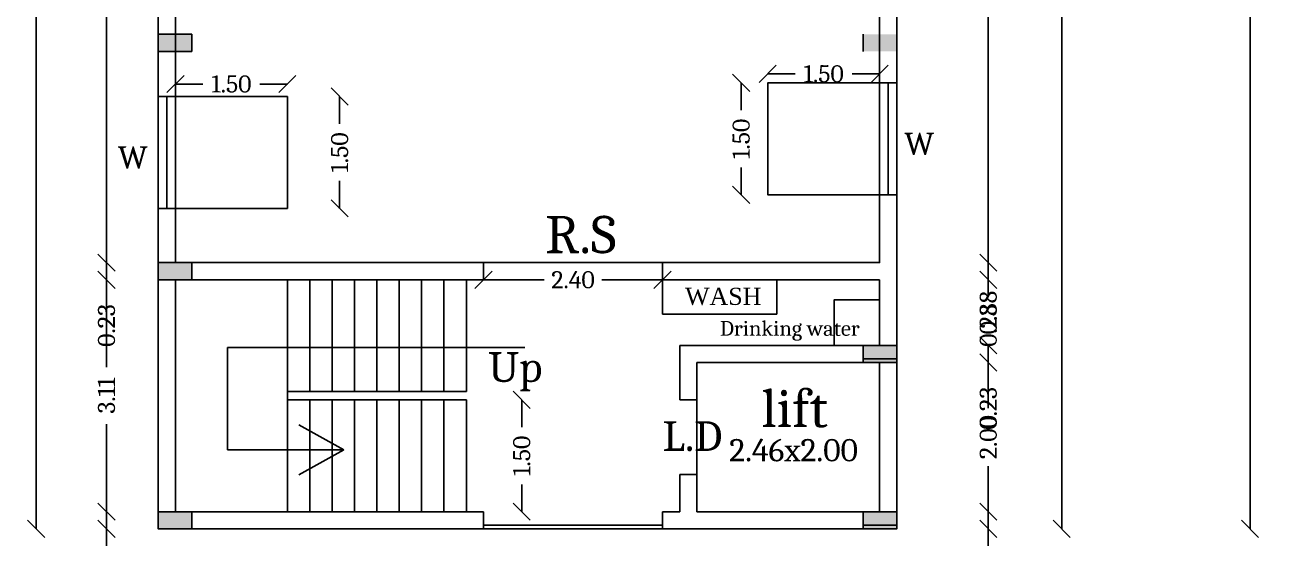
# Model space of a CAD drawing. Header units: metres. Extents: x 54 to 230, y 9 to 104.
# Drawn here: x 86.61 to 103.3, y 30 to 36.88 of the extents above; entities that cross this region are included whole.
import ezdxf

# ---------------------------------------------------------------- set-up
doc = ezdxf.new("R2010")
doc.units = ezdxf.units.M
doc.header["$MEASUREMENT"] = 0
for name, color, linetype in [('BLK_1_FLR_1_ EXIT_WIDTH_ STAIR', 7, 'Continuous'), ('BLK_1_FLR_1_BLT_UP_AREA', 7, 'Continuous'), ('BLK_1_FLR_1_DRINKING_WATER', 7, 'Continuous'), ('BLK_1_FLR_1_EXIT_WIDTH_DOOR', 2, 'Continuous'), ('BLK_1_FLR_1_LIFT_k', 7, 'Continuous'), ('BLK_1_FLR_1_REGULAR_ROOM_1', 7, 'Continuous'), ('BLK_1_FLR_1_ROOM_1_LIGHT_VENTILATION_1', 2, 'Continuous'), ('BLK_1_FLR_1_ROOM_1_LIGHT_VENTILATION_11', 2, 'Continuous'), ('BLK_1_FLR_1_WASH', 55, 'Continuous')]:
    doc.layers.add(name, color=color, linetype=linetype)
doc.styles.add('ANAND', font='times.ttf')
doc.styles.get("Standard").update_dxf_attribs({"font": 'Cambria.ttf'})
doc.dimstyles.get("Standard").update_dxf_attribs({"dimtxt": 0.23, "dimasz": 0.23, "dimexe": 0.18, "dimexo": 0.0625, "dimgap": 0.09, "dimtad": 0, "dimzin": 0, "dimdsep": 46, "dimtxsty": 'Standard', "dimblk": 'OBLIQUE', "dimcen": 0.09, "dimse1": 1, "dimse2": 1, "dimadec": 0, "dimazin": 0, "dimtfac": 1, "dimtofl": 0, "dimtmove": 0, "dimatfit": 3, "dimldrblk": 'OBLIQUE', "dimfxl": 0, "dimtolj": 1, "dimtzin": 0, "dimarcsym": 0})

# ---------------------------------------------------------------- blocks, each defined once
blk = doc.blocks.new('_Oblique')
at = {"color": 0, "linetype": 'ByBlock', "lineweight": -2}
blk.add_line((-0.5, -0.5), (0.5, 0.5), dxfattribs=at)
blk = doc.blocks.new('*D166')
at = {"color": 0, "lineweight": -2, "ltscale": 0.25}
for p, q in [((87.705, 60.434), (87.705, 47.55)), ((87.705, 33.694), (87.705, 46.578))]:
    blk.add_line(p, q, dxfattribs=at)
at = {"color": 0, "lineweight": -2, "ltscale": 0.25, "xscale": 0.23, "yscale": 0.23, "zscale": 0.23}
for p, rotation in [((87.705, 60.434), 90), ((87.705, 33.694), 270)]:
    blk.add_blockref('_Oblique', p, dxfattribs=dict(at, rotation=rotation))
at = {"color": 0, "lineweight": 25, "ltscale": 0.25, "insert": (87.705, 47.064), "char_height": 0.23, "attachment_point": 5, "rotation": 90}
blk.add_mtext('\\A1;26.74', dxfattribs=at)
blk = doc.blocks.new('*D167')
at = {"color": 0, "lineweight": -2, "ltscale": 0.25}
for p, q in [((87.705, 33.694), (87.705, 33.464)), ((87.705, 33.464), (87.705, 33.234))]:
    blk.add_line(p, q, dxfattribs=at)
at = {"color": 0, "lineweight": -2, "ltscale": 0.25, "xscale": 0.23, "yscale": 0.23, "zscale": 0.23}
for p, rotation in [((87.705, 33.694), 90), ((87.705, 33.464), 270)]:
    blk.add_blockref('_Oblique', p, dxfattribs=dict(at, rotation=rotation))
at = {"color": 0, "lineweight": 25, "ltscale": 0.25, "insert": (87.705, 32.85), "char_height": 0.23, "attachment_point": 5, "rotation": 90}
blk.add_mtext('\\A1;0.23', dxfattribs=at)
blk = doc.blocks.new('*D168')
at = {"color": 0, "lineweight": -2, "ltscale": 0.25}
for p, q in [((87.705, 33.464), (87.705, 32.292)), ((87.705, 30.354), (87.705, 31.526))]:
    blk.add_line(p, q, dxfattribs=at)
at = {"color": 0, "lineweight": -2, "ltscale": 0.25, "xscale": 0.23, "yscale": 0.23, "zscale": 0.23}
for p, rotation in [((87.705, 33.464), 90), ((87.705, 30.354), 270)]:
    blk.add_blockref('_Oblique', p, dxfattribs=dict(at, rotation=rotation))
at = {"color": 0, "lineweight": 25, "ltscale": 0.25, "insert": (87.705, 31.909), "char_height": 0.23, "attachment_point": 5, "rotation": 90}
blk.add_mtext('\\A1;3.11', dxfattribs=at)
blk = doc.blocks.new('*D169')
at = {"color": 0, "lineweight": -2, "ltscale": 0.25}
for p, q in [((87.705, 30.354), (87.705, 30.124)), ((87.705, 30.124), (87.705, 29.894))]:
    blk.add_line(p, q, dxfattribs=at)
at = {"color": 0, "lineweight": -2, "ltscale": 0.25, "xscale": 0.23, "yscale": 0.23, "zscale": 0.23}
for p, rotation in [((87.705, 30.354), 90), ((87.705, 30.124), 270)]:
    blk.add_blockref('_Oblique', p, dxfattribs=dict(at, rotation=rotation))
at = {"color": 0, "lineweight": 25, "ltscale": 0.25, "insert": (87.705, 29.51), "char_height": 0.23, "attachment_point": 5, "rotation": 90}
blk.add_mtext('\\A1;0.23', dxfattribs=at)
blk = doc.blocks.new('*D16')
at = {"color": 0, "lineweight": -2, "ltscale": 0.25}
for p, q in [((86.762, 67.024), (86.762, 49.054)), ((86.762, 30.124), (86.762, 48.094))]:
    blk.add_line(p, q, dxfattribs=at)
at = {"color": 0, "lineweight": -2, "ltscale": 0.25, "xscale": 0.23, "yscale": 0.23, "zscale": 0.23}
for p, rotation in [((86.762, 67.024), 90), ((86.762, 30.124), 270)]:
    blk.add_blockref('_Oblique', p, dxfattribs=dict(at, rotation=rotation))
at = {"color": 0, "lineweight": 25, "ltscale": 0.25, "insert": (86.762, 48.574), "char_height": 0.23, "attachment_point": 5, "rotation": 90}
blk.add_mtext('\\A1;36.90', dxfattribs=at)
blk = doc.blocks.new('*D177')
at = {"color": 0, "lineweight": -2, "ltscale": 0.25}
for p, q in [((99.525, 60.434), (99.525, 47.55)), ((99.525, 33.694), (99.525, 46.578))]:
    blk.add_line(p, q, dxfattribs=at)
at = {"color": 0, "lineweight": -2, "ltscale": 0.25, "xscale": 0.23, "yscale": 0.23, "zscale": 0.23}
for p, rotation in [((99.525, 60.434), 90), ((99.525, 33.694), 270)]:
    blk.add_blockref('_Oblique', p, dxfattribs=dict(at, rotation=rotation))
at = {"color": 0, "lineweight": 25, "ltscale": 0.25, "insert": (99.525, 47.064), "char_height": 0.23, "attachment_point": 5, "rotation": 90}
blk.add_mtext('\\A1;26.74', dxfattribs=at)
blk = doc.blocks.new('*D178')
at = {"color": 0, "lineweight": -2, "ltscale": 0.25}
for p, q in [((99.525, 33.694), (99.525, 33.464)), ((99.525, 33.464), (99.525, 33.234))]:
    blk.add_line(p, q, dxfattribs=at)
at = {"color": 0, "lineweight": -2, "ltscale": 0.25, "xscale": 0.23, "yscale": 0.23, "zscale": 0.23}
for p, rotation in [((99.525, 33.694), 90), ((99.525, 33.464), 270)]:
    blk.add_blockref('_Oblique', p, dxfattribs=dict(at, rotation=rotation))
at = {"color": 0, "lineweight": 25, "ltscale": 0.25, "insert": (99.525, 32.85), "char_height": 0.23, "attachment_point": 5, "rotation": 90}
blk.add_mtext('\\A1;0.23', dxfattribs=at)
blk = doc.blocks.new('*D179')
at = {"color": 0, "lineweight": -2, "ltscale": 0.25}
for p, q in [((99.525, 33.464), (99.525, 33.694)), ((99.525, 32.584), (99.525, 32.354))]:
    blk.add_line(p, q, dxfattribs=at)
at = {"color": 0, "lineweight": -2, "ltscale": 0.25, "xscale": 0.23, "yscale": 0.23, "zscale": 0.23}
for p, rotation in [((99.525, 33.464), 270), ((99.525, 32.584), 90)]:
    blk.add_blockref('_Oblique', p, dxfattribs=dict(at, rotation=rotation))
at = {"color": 0, "lineweight": 25, "ltscale": 0.25, "insert": (99.525, 33.024), "char_height": 0.23, "attachment_point": 5, "rotation": 90}
blk.add_mtext('\\A1;0.88', dxfattribs=at)
blk = doc.blocks.new('*D180')
at = {"color": 0, "lineweight": -2, "ltscale": 0.25}
for p, q in [((99.525, 32.584), (99.525, 32.354)), ((99.525, 32.354), (99.525, 32.124))]:
    blk.add_line(p, q, dxfattribs=at)
at = {"color": 0, "lineweight": -2, "ltscale": 0.25, "xscale": 0.23, "yscale": 0.23, "zscale": 0.23}
for p, rotation in [((99.525, 32.584), 90), ((99.525, 32.354), 270)]:
    blk.add_blockref('_Oblique', p, dxfattribs=dict(at, rotation=rotation))
at = {"color": 0, "lineweight": 25, "ltscale": 0.25, "insert": (99.525, 31.74), "char_height": 0.23, "attachment_point": 5, "rotation": 90}
blk.add_mtext('\\A1;0.23', dxfattribs=at)
blk = doc.blocks.new('*D181')
at = {"color": 0, "lineweight": -2, "ltscale": 0.25}
for p, q in [((99.525, 32.354), (99.525, 31.741)), ((99.525, 30.354), (99.525, 30.967))]:
    blk.add_line(p, q, dxfattribs=at)
at = {"color": 0, "lineweight": -2, "ltscale": 0.25, "xscale": 0.23, "yscale": 0.23, "zscale": 0.23}
for p, rotation in [((99.525, 32.354), 90), ((99.525, 30.354), 270)]:
    blk.add_blockref('_Oblique', p, dxfattribs=dict(at, rotation=rotation))
at = {"color": 0, "lineweight": 25, "ltscale": 0.25, "insert": (99.525, 31.354), "char_height": 0.23, "attachment_point": 5, "rotation": 90}
blk.add_mtext('\\A1;2.00', dxfattribs=at)
blk = doc.blocks.new('*D182')
at = {"color": 0, "lineweight": -2, "ltscale": 0.25}
for p, q in [((99.525, 30.354), (99.525, 30.124)), ((99.525, 30.124), (99.525, 29.894))]:
    blk.add_line(p, q, dxfattribs=at)
at = {"color": 0, "lineweight": -2, "ltscale": 0.25, "xscale": 0.23, "yscale": 0.23, "zscale": 0.23}
for p, rotation in [((99.525, 30.354), 90), ((99.525, 30.124), 270)]:
    blk.add_blockref('_Oblique', p, dxfattribs=dict(at, rotation=rotation))
at = {"color": 0, "lineweight": 25, "ltscale": 0.25, "insert": (99.525, 29.51), "char_height": 0.23, "attachment_point": 5, "rotation": 90}
blk.add_mtext('\\A1;0.23', dxfattribs=at)
blk = doc.blocks.new('*D17')
at = {"color": 0, "lineweight": -2, "ltscale": 0.25}
for p, q in [((100.51, 67.024), (100.51, 49.054)), ((100.51, 30.124), (100.51, 48.094))]:
    blk.add_line(p, q, dxfattribs=at)
at = {"color": 0, "lineweight": -2, "ltscale": 0.25, "xscale": 0.23, "yscale": 0.23, "zscale": 0.23}
for p, rotation in [((100.51, 67.024), 90), ((100.51, 30.124), 270)]:
    blk.add_blockref('_Oblique', p, dxfattribs=dict(at, rotation=rotation))
at = {"color": 0, "lineweight": 25, "ltscale": 0.25, "insert": (100.51, 48.574), "char_height": 0.23, "attachment_point": 5, "rotation": 90}
blk.add_mtext('\\A1;36.90', dxfattribs=at)
blk = doc.blocks.new('*D183')
at = {"color": 0, "lineweight": -2, "ltscale": 0.25}
for p, q in [((88.399, 28.925), (88.169, 28.925)), ((88.629, 28.925), (88.399, 28.925))]:
    blk.add_line(p, q, dxfattribs=at)
at = {"color": 0, "lineweight": -2, "ltscale": 0.25, "xscale": 0.23, "yscale": 0.23, "zscale": 0.23, "rotation": 180}
blk.add_blockref('_Oblique', (88.399, 28.925), dxfattribs=at)
at = {"color": 0, "lineweight": -2, "ltscale": 0.25, "xscale": 0.23, "yscale": 0.23, "zscale": 0.23}
blk.add_blockref('_Oblique', (88.629, 28.925), dxfattribs=at)
at = {"color": 0, "lineweight": 25, "ltscale": 0.25, "insert": (87.785, 28.925), "char_height": 0.23, "attachment_point": 5}
blk.add_mtext('\\A1;0.23', dxfattribs=at)
blk = doc.blocks.new('*D184')
at = {"color": 0, "lineweight": -2, "ltscale": 0.25}
for p, q in [((88.399, 28.925), (91.507, 28.925)), ((95.389, 28.925), (92.281, 28.925))]:
    blk.add_line(p, q, dxfattribs=at)
at = {"color": 0, "lineweight": -2, "ltscale": 0.25, "xscale": 0.23, "yscale": 0.23, "zscale": 0.23, "rotation": 180}
blk.add_blockref('_Oblique', (88.399, 28.925), dxfattribs=at)
at = {"color": 0, "lineweight": -2, "ltscale": 0.25, "xscale": 0.23, "yscale": 0.23, "zscale": 0.23}
blk.add_blockref('_Oblique', (95.389, 28.925), dxfattribs=at)
at = {"color": 0, "lineweight": 25, "ltscale": 0.25, "insert": (91.894, 28.925), "char_height": 0.23, "attachment_point": 5}
blk.add_mtext('\\A1;6.99', dxfattribs=at)
blk = doc.blocks.new('*D185')
at = {"color": 0, "lineweight": -2, "ltscale": 0.25}
for p, q in [((95.389, 28.925), (95.619, 28.925)), ((95.619, 28.925), (95.849, 28.925))]:
    blk.add_line(p, q, dxfattribs=at)
at = {"color": 0, "lineweight": -2, "ltscale": 0.25, "xscale": 0.23, "yscale": 0.23, "zscale": 0.23, "rotation": 180}
blk.add_blockref('_Oblique', (95.389, 28.925), dxfattribs=at)
at = {"color": 0, "lineweight": -2, "ltscale": 0.25, "xscale": 0.23, "yscale": 0.23, "zscale": 0.23}
blk.add_blockref('_Oblique', (95.619, 28.925), dxfattribs=at)
at = {"color": 0, "lineweight": 25, "ltscale": 0.25, "insert": (96.233, 28.925), "char_height": 0.23, "attachment_point": 5}
blk.add_mtext('\\A1;0.23', dxfattribs=at)
blk = doc.blocks.new('*D186')
at = {"color": 0, "lineweight": -2, "ltscale": 0.25}
for p, q in [((95.619, 28.925), (96.459, 28.925)), ((98.069, 28.925), (97.229, 28.925))]:
    blk.add_line(p, q, dxfattribs=at)
at = {"color": 0, "lineweight": -2, "ltscale": 0.25, "xscale": 0.23, "yscale": 0.23, "zscale": 0.23, "rotation": 180}
blk.add_blockref('_Oblique', (95.619, 28.925), dxfattribs=at)
at = {"color": 0, "lineweight": -2, "ltscale": 0.25, "xscale": 0.23, "yscale": 0.23, "zscale": 0.23}
blk.add_blockref('_Oblique', (98.069, 28.925), dxfattribs=at)
at = {"color": 0, "lineweight": 25, "ltscale": 0.25, "insert": (96.844, 28.925), "char_height": 0.23, "attachment_point": 5}
blk.add_mtext('\\A1;2.45', dxfattribs=at)
blk = doc.blocks.new('*D187')
at = {"color": 0, "lineweight": -2, "ltscale": 0.25}
for p, q in [((98.069, 28.925), (98.299, 28.925)), ((98.299, 28.925), (98.529, 28.925))]:
    blk.add_line(p, q, dxfattribs=at)
at = {"color": 0, "lineweight": -2, "ltscale": 0.25, "xscale": 0.23, "yscale": 0.23, "zscale": 0.23, "rotation": 180}
blk.add_blockref('_Oblique', (98.069, 28.925), dxfattribs=at)
at = {"color": 0, "lineweight": -2, "ltscale": 0.25, "xscale": 0.23, "yscale": 0.23, "zscale": 0.23}
blk.add_blockref('_Oblique', (98.299, 28.925), dxfattribs=at)
at = {"color": 0, "lineweight": 25, "ltscale": 0.25, "insert": (98.913, 28.925), "char_height": 0.23, "attachment_point": 5}
blk.add_mtext('\\A1;0.23', dxfattribs=at)
blk = doc.blocks.new('*D188')
at = {"color": 0, "lineweight": -2, "ltscale": 0.25}
for p, q in [((88.399, 28.122), (92.96, 28.122)), ((98.299, 28.122), (93.738, 28.122))]:
    blk.add_line(p, q, dxfattribs=at)
at = {"color": 0, "lineweight": -2, "ltscale": 0.25, "xscale": 0.23, "yscale": 0.23, "zscale": 0.23, "rotation": 180}
blk.add_blockref('_Oblique', (88.399, 28.122), dxfattribs=at)
at = {"color": 0, "lineweight": -2, "ltscale": 0.25, "xscale": 0.23, "yscale": 0.23, "zscale": 0.23}
blk.add_blockref('_Oblique', (98.299, 28.122), dxfattribs=at)
at = {"color": 0, "lineweight": 25, "ltscale": 0.25, "insert": (93.349, 28.122), "char_height": 0.23, "attachment_point": 5}
blk.add_mtext('\\A1;9.90', dxfattribs=at)
blk = doc.blocks.new('*D19')
at = {"color": 0, "lineweight": -2, "ltscale": 0.25}
for p, q in [((103.034, 67.024), (103.034, 49.054)), ((103.034, 30.124), (103.034, 48.094))]:
    blk.add_line(p, q, dxfattribs=at)
at = {"color": 0, "lineweight": -2, "ltscale": 0.25, "xscale": 0.23, "yscale": 0.23, "zscale": 0.23}
for p, rotation in [((103.034, 67.024), 90), ((103.034, 30.124), 270)]:
    blk.add_blockref('_Oblique', p, dxfattribs=dict(at, rotation=rotation))
at = {"color": 0, "lineweight": 25, "ltscale": 0.25, "insert": (103.034, 48.574), "char_height": 0.23, "attachment_point": 5, "rotation": 90}
blk.add_mtext('\\A1;36.90', dxfattribs=at)
blk = doc.blocks.new('*D70')
at = {"layer": 'BLK_1_FLR_1_ROOM_1_LIGHT_VENTILATION_1', "color": 0, "lineweight": -2, "ltscale": 0.25}
for p, q in [((88.629, 36.089), (88.996, 36.089)), ((90.129, 36.089), (89.762, 36.089))]:
    blk.add_line(p, q, dxfattribs=at)
at = {"layer": 'BLK_1_FLR_1_ROOM_1_LIGHT_VENTILATION_1', "color": 0, "lineweight": -2, "ltscale": 0.25, "xscale": 0.23, "yscale": 0.23, "zscale": 0.23, "rotation": 180}
blk.add_blockref('_Oblique', (88.629, 36.089), dxfattribs=at)
at = {"layer": 'BLK_1_FLR_1_ROOM_1_LIGHT_VENTILATION_1', "color": 0, "lineweight": -2, "ltscale": 0.25, "xscale": 0.23, "yscale": 0.23, "zscale": 0.23}
blk.add_blockref('_Oblique', (90.129, 36.089), dxfattribs=at)
at = {"layer": 'BLK_1_FLR_1_ROOM_1_LIGHT_VENTILATION_1', "color": 0, "lineweight": 25, "ltscale": 0.25, "insert": (89.379, 36.089), "char_height": 0.23, "attachment_point": 5}
blk.add_mtext('\\A1;1.50', dxfattribs=at)
blk = doc.blocks.new('*D71')
at = {"layer": 'BLK_1_FLR_1_ROOM_1_LIGHT_VENTILATION_1', "color": 0, "lineweight": -2, "ltscale": 0.25}
for p, q in [((90.83, 35.921), (90.83, 35.554)), ((90.83, 34.421), (90.83, 34.789))]:
    blk.add_line(p, q, dxfattribs=at)
at = {"layer": 'BLK_1_FLR_1_ROOM_1_LIGHT_VENTILATION_1', "color": 0, "lineweight": -2, "ltscale": 0.25, "xscale": 0.23, "yscale": 0.23, "zscale": 0.23}
for p, rotation in [((90.83, 35.921), 90), ((90.83, 34.421), 270)]:
    blk.add_blockref('_Oblique', p, dxfattribs=dict(at, rotation=rotation))
at = {"layer": 'BLK_1_FLR_1_ROOM_1_LIGHT_VENTILATION_1', "color": 0, "lineweight": 25, "ltscale": 0.25, "insert": (90.83, 35.171), "char_height": 0.23, "attachment_point": 5, "rotation": 90}
blk.add_mtext('\\A1;1.50', dxfattribs=at)
blk = doc.blocks.new('*D106')
at = {"layer": 'BLK_1_FLR_1_ROOM_1_LIGHT_VENTILATION_11', "color": 0, "lineweight": -2, "ltscale": 0.25}
for p, q in [((96.569, 36.225), (96.936, 36.225)), ((98.069, 36.225), (97.702, 36.225))]:
    blk.add_line(p, q, dxfattribs=at)
at = {"layer": 'BLK_1_FLR_1_ROOM_1_LIGHT_VENTILATION_11', "color": 0, "lineweight": -2, "ltscale": 0.25, "xscale": 0.23, "yscale": 0.23, "zscale": 0.23, "rotation": 180}
blk.add_blockref('_Oblique', (96.569, 36.225), dxfattribs=at)
at = {"layer": 'BLK_1_FLR_1_ROOM_1_LIGHT_VENTILATION_11', "color": 0, "lineweight": -2, "ltscale": 0.25, "xscale": 0.23, "yscale": 0.23, "zscale": 0.23}
blk.add_blockref('_Oblique', (98.069, 36.225), dxfattribs=at)
at = {"layer": 'BLK_1_FLR_1_ROOM_1_LIGHT_VENTILATION_11', "color": 0, "lineweight": 25, "ltscale": 0.25, "insert": (97.319, 36.225), "char_height": 0.23, "attachment_point": 5}
blk.add_mtext('\\A1;1.50', dxfattribs=at)
blk = doc.blocks.new('*D107')
at = {"color": 0, "lineweight": -2, "ltscale": 0.25}
for p, q in [((96.213, 36.104), (96.213, 35.737)), ((96.213, 34.604), (96.213, 34.971))]:
    blk.add_line(p, q, dxfattribs=at)
at = {"color": 0, "lineweight": -2, "ltscale": 0.25, "xscale": 0.23, "yscale": 0.23, "zscale": 0.23}
for p, rotation in [((96.213, 36.104), 90), ((96.213, 34.604), 270)]:
    blk.add_blockref('_Oblique', p, dxfattribs=dict(at, rotation=rotation))
at = {"color": 0, "lineweight": 25, "ltscale": 0.25, "insert": (96.213, 35.354), "char_height": 0.23, "attachment_point": 5, "rotation": 90}
blk.add_mtext('\\A1;1.50', dxfattribs=at)
blk = doc.blocks.new('*D11')
at = {"layer": 'BLK_1_FLR_1_EXIT_WIDTH_DOOR', "color": 0, "lineweight": -2, "ltscale": 0.25}
for p, q in [((92.759, 33.464), (93.572, 33.464)), ((95.159, 33.464), (94.346, 33.464))]:
    blk.add_line(p, q, dxfattribs=at)
at = {"layer": 'BLK_1_FLR_1_EXIT_WIDTH_DOOR', "color": 0, "lineweight": -2, "ltscale": 0.25, "xscale": 0.23, "yscale": 0.23, "zscale": 0.23, "rotation": 180}
blk.add_blockref('_Oblique', (92.759, 33.464), dxfattribs=at)
at = {"layer": 'BLK_1_FLR_1_EXIT_WIDTH_DOOR', "color": 0, "lineweight": -2, "ltscale": 0.25, "xscale": 0.23, "yscale": 0.23, "zscale": 0.23}
blk.add_blockref('_Oblique', (95.159, 33.464), dxfattribs=at)
at = {"layer": 'BLK_1_FLR_1_EXIT_WIDTH_DOOR', "color": 0, "lineweight": 25, "ltscale": 0.25, "insert": (93.959, 33.464), "char_height": 0.23, "attachment_point": 5}
blk.add_mtext('\\A1;2.40', dxfattribs=at)
blk = doc.blocks.new('*D248')
at = {"layer": 'BLK_1_FLR_1_ EXIT_WIDTH_ STAIR', "color": 0, "lineweight": -2}
for p, q in [((93.271, 31.854), (93.271, 31.487)), ((93.271, 30.354), (93.271, 30.721))]:
    blk.add_line(p, q, dxfattribs=at)
at = {"layer": 'BLK_1_FLR_1_ EXIT_WIDTH_ STAIR', "color": 0, "lineweight": -2, "xscale": 0.23, "yscale": 0.23, "zscale": 0.23}
for p, rotation in [((93.271, 31.854), 90), ((93.271, 30.354), 270)]:
    blk.add_blockref('_Oblique', p, dxfattribs=dict(at, rotation=rotation))
at = {"layer": 'BLK_1_FLR_1_ EXIT_WIDTH_ STAIR', "color": 0, "insert": (93.271, 31.104), "char_height": 0.23, "attachment_point": 5, "rotation": 90}
blk.add_mtext('\\A1;1.50', dxfattribs=at)

msp = doc.modelspace()

# ---------------------------------------------------------------- hatches: boundary and pattern name
h = msp.add_hatch()
h.set_pattern_fill('ANSI33', color=0)
h.paths.add_polyline_path([(98.299, 63.166), (98.069, 63.166), (98.069, 62.556), (98.299, 62.556)])
h.paths.add_polyline_path([(95.403, 33.063), (96.52, 33.063), (96.52, 33.415), (95.403, 33.415)], flags=9)
h.paths.add_polyline_path([(90.639, 62.802), (92.464, 62.802), (92.464, 63.155), (90.639, 63.155)], flags=9)
h.paths.add_polyline_path([(94.698, 66.55), (94.698, 65.433), (95.05, 65.433), (95.05, 66.55)], flags=9)
h.paths.add_polyline_path([(95.86, 32.58), (97.921, 32.58), (97.921, 32.988), (95.86, 32.988)], flags=9)
h.paths.add_polyline_path([(90.712, 61.43), (92.195, 61.43), (92.195, 61.734), (90.712, 61.734)], flags=9)
h.paths.add_polyline_path([(90.811, 61.833), (92.325, 61.833), (92.325, 62.305), (90.811, 62.305)], flags=9)
h.paths.add_polyline_path([(88.849, 61.998), (90.201, 61.998), (90.201, 62.302), (88.849, 62.302)], flags=9)
h.paths.add_polyline_path([(88.951, 62.404), (89.854, 62.404), (89.854, 62.859), (88.951, 62.859)], flags=9)
h.paths.add_polyline_path([(89.924, 60.812), (90.868, 60.812), (90.868, 61.427), (89.924, 61.427)], flags=9)
h.paths.add_polyline_path([(92.323, 60.878), (93.267, 60.878), (93.267, 61.493), (92.323, 61.493)], flags=9)
h.paths.add_polyline_path([(94.909, 62.686), (95.853, 62.686), (95.853, 63.301), (94.909, 63.301)], flags=9)
h.paths.add_polyline_path([(94.823, 60.873), (95.767, 60.873), (95.767, 61.488), (94.823, 61.488)], flags=9)
h.paths.add_polyline_path([(93.62, 60.257), (94.88, 60.257), (94.88, 61.015), (93.62, 61.015)], flags=9)
h.paths.add_polyline_path([(93.459, 33.688), (94.692, 33.688), (94.692, 34.447), (93.459, 34.447)], flags=9)
h.paths.add_polyline_path([(92.693, 31.84), (93.667, 31.84), (93.667, 32.619), (92.693, 32.619)], flags=9)
h.paths.add_polyline_path([(95.06, 31.069), (96.09, 31.069), (96.09, 31.662), (95.06, 31.662)], flags=9)
h.paths.add_polyline_path([(95.975, 30.948), (98.203, 30.948), (98.203, 31.419), (95.975, 31.419)], flags=9)
h.paths.add_polyline_path([(96.353, 31.351), (97.504, 31.351), (97.504, 32.139), (96.353, 32.139)], flags=9)
h.paths.add_polyline_path([(97.093, 64.739), (97.784, 64.739), (97.784, 65.189), (97.093, 65.189)], flags=9)
h.paths.add_polyline_path([(95.843, 65.342), (97.876, 65.342), (97.876, 65.814), (95.843, 65.814)], flags=9)
h.paths.add_polyline_path([(96.224, 65.945), (96.963, 65.945), (96.963, 66.268), (96.224, 66.268)], flags=9)
h.paths.add_polyline_path([(90.804, 48.377), (96.944, 48.377), (96.944, 49.388), (90.804, 49.388)], flags=9)
h.paths.add_polyline_path([(90.865, 47.567), (95.055, 47.567), (95.055, 48.353), (90.865, 48.353)], flags=9)
at = {"lineweight": 25, "ltscale": 0.25}
h = msp.add_hatch(color=0, dxfattribs=at)
h.dxf.hatch_style = 1
h.paths.add_polyline_path([(88.849, 36.527), (88.849, 36.757), (88.399, 36.757), (88.399, 36.527)])
h = msp.add_hatch(color=0, dxfattribs=at)
h.dxf.hatch_style = 1
h.paths.add_polyline_path([(97.849, 36.527), (97.849, 36.757), (98.299, 36.757), (98.299, 36.527)])
h = msp.add_hatch(color=0, dxfattribs=at)
h.dxf.hatch_style = 1
h.paths.add_polyline_path([(97.849, 36.527), (97.849, 36.757), (98.299, 36.757), (98.299, 36.527)])
h = msp.add_hatch(color=0, dxfattribs=at)
h.dxf.hatch_style = 1
h.paths.add_polyline_path([(88.849, 33.464), (88.849, 33.694), (88.399, 33.694), (88.399, 33.464)])
h = msp.add_hatch(color=0, dxfattribs=at)
h.dxf.hatch_style = 1
h.paths.add_polyline_path([(98.299, 32.354), (98.299, 32.584), (97.849, 32.584), (97.849, 32.354)])
h = msp.add_hatch(color=0, dxfattribs=at)
h.dxf.hatch_style = 1
h.paths.add_polyline_path([(88.849, 30.124), (88.849, 30.354), (88.399, 30.354), (88.399, 30.124)])
h = msp.add_hatch(color=0, dxfattribs=at)
h.dxf.hatch_style = 1
h.paths.add_polyline_path([(98.299, 30.124), (98.299, 30.354), (97.849, 30.354), (97.849, 30.124)])

# ---------------------------------------------------------------- linework, layer by layer
at = {"color": 0, "lineweight": 25, "ltscale": 0.25}
for p, q in [((88.399, 67.024), (88.399, 30.124)), ((98.299, 30.124), (98.299, 67.024)), ((88.629, 60.434), (88.629, 34.784)), ((98.069, 34.784), (98.069, 60.434)), ((88.399, 36.757), (88.849, 36.757)), ((88.399, 36.527), (88.399, 36.757)), ((88.849, 36.757), (88.849, 36.527)), ((97.849, 36.757), (97.849, 36.527)), ((97.849, 36.757), (97.849, 36.527)), ((88.849, 36.527), (88.399, 36.527)), ((98.069, 36.104), (98.299, 36.104)), ((98.184, 36.104), (98.184, 34.604)), ((88.629, 35.921), (88.399, 35.921)), ((88.514, 35.921), (88.514, 34.421)), ((88.629, 34.922), (88.629, 33.694)), ((88.399, 34.554), (88.399, 34.784)), ((88.399, 34.554), (88.399, 34.784)), ((88.399, 34.554), (88.399, 34.784)), ((88.399, 34.554), (88.399, 34.784)), ((98.069, 33.694), (98.069, 34.784)), ((98.069, 34.604), (98.299, 34.604)), ((88.629, 34.421), (88.399, 34.421)), ((88.399, 33.694), (88.849, 33.694)), ((88.399, 33.464), (88.399, 33.694)), ((88.629, 33.694), (92.759, 33.694)), ((88.849, 33.694), (88.849, 33.464)), ((92.759, 33.694), (92.759, 33.464)), ((95.159, 33.694), (98.069, 33.694)), ((95.159, 33.694), (95.159, 33.464)), ((88.849, 33.464), (88.399, 33.464)), ((88.629, 33.464), (92.759, 33.464)), ((88.629, 33.464), (88.629, 30.354)), ((90.129, 33.464), (90.129, 30.354)), ((90.429, 33.464), (90.429, 31.964)), ((90.729, 33.464), (90.729, 31.964)), ((91.029, 33.464), (91.029, 31.964)), ((91.329, 33.464), (91.329, 31.964)), ((91.629, 33.464), (91.629, 31.964)), ((91.929, 33.464), (91.929, 31.964)), ((92.229, 33.464), (92.229, 31.964)), ((92.529, 33.464), (92.529, 31.964)), ((95.159, 33.464), (98.069, 33.464)), ((98.069, 32.584), (98.069, 33.464)), ((93.314, 32.558), (89.328, 32.558)), ((89.328, 32.558), (89.328, 31.183)), ((95.389, 32.584), (98.069, 32.584)), ((95.389, 31.854), (95.389, 32.584)), ((97.849, 32.584), (98.299, 32.584)), ((97.849, 32.354), (97.849, 32.584)), ((98.299, 32.584), (98.299, 32.354)), ((97.849, 32.404), (98.299, 32.404)), ((95.619, 32.354), (98.069, 32.354)), ((95.619, 31.854), (95.619, 32.354)), ((98.299, 32.354), (97.849, 32.354)), ((98.069, 30.354), (98.069, 32.354)), ((90.129, 31.964), (92.529, 31.964)), ((90.129, 31.854), (92.529, 31.854)), ((90.429, 31.854), (90.429, 30.354)), ((90.729, 31.854), (90.729, 30.354)), ((91.029, 31.854), (91.029, 30.354)), ((91.329, 31.854), (91.329, 30.354)), ((91.629, 31.854), (91.629, 30.354)), ((91.929, 31.854), (91.929, 30.354)), ((92.229, 31.854), (92.229, 30.354)), ((92.529, 31.854), (92.529, 30.354)), ((95.619, 31.854), (95.389, 31.854)), ((90.887, 31.183), (90.284, 31.518)), ((89.328, 31.183), (90.887, 31.183)), ((90.887, 31.183), (90.284, 30.848)), ((95.389, 30.354), (95.389, 30.854)), ((95.619, 30.854), (95.389, 30.854)), ((95.619, 30.354), (95.619, 30.854)), ((88.399, 30.354), (92.759, 30.354)), ((88.399, 30.354), (88.849, 30.354)), ((88.399, 30.124), (88.399, 30.354)), ((88.849, 30.354), (88.849, 30.124)), ((92.759, 30.354), (92.759, 30.124)), ((95.159, 30.354), (95.389, 30.354)), ((95.159, 30.354), (95.159, 30.124)), ((95.619, 30.354), (98.069, 30.354)), ((97.849, 30.354), (98.299, 30.354)), ((97.849, 30.124), (97.849, 30.354)), ((98.299, 30.354), (98.299, 30.124)), ((88.399, 30.124), (98.299, 30.124)), ((88.399, 30.124), (98.299, 30.124)), ((88.849, 30.124), (88.399, 30.124)), ((92.759, 30.174), (95.159, 30.174)), ((97.849, 30.174), (98.299, 30.174)), ((98.299, 30.124), (97.849, 30.124))]:
    msp.add_line(p, q, dxfattribs=at)
at = {"layer": 'BLK_1_FLR_1_BLT_UP_AREA', "color": 18, "lineweight": 25, "ltscale": 0.25}
msp.add_lwpolyline([(98.299, 67.024), (88.399, 67.024), (88.399, 30.124), (98.299, 30.124), (98.299, 40.224)], close=True, dxfattribs=at)
at = {"layer": 'BLK_1_FLR_1_DRINKING_WATER', "lineweight": 25, "ltscale": 0.25}
msp.add_lwpolyline([(98.069, 32.584), (98.069, 33.194), (97.459, 33.194), (97.459, 32.584)], close=True, dxfattribs=at)
at = {"layer": 'BLK_1_FLR_1_LIFT_k', "color": 30, "lineweight": 25, "ltscale": 0.25}
msp.add_lwpolyline([(95.619, 32.354), (98.069, 32.354), (98.069, 30.354), (95.619, 30.354)], close=True, dxfattribs=at)
at = {"layer": 'BLK_1_FLR_1_REGULAR_ROOM_1', "color": 2, "lineweight": 25, "ltscale": 0.25}
msp.add_lwpolyline([(88.629, 60.434), (98.069, 60.434), (98.069, 33.694), (88.629, 33.694)], close=True, dxfattribs=at)
at = {"layer": 'BLK_1_FLR_1_ROOM_1_LIGHT_VENTILATION_1', "lineweight": 25, "ltscale": 0.25}
msp.add_lwpolyline([(88.629, 35.921), (90.129, 35.921), (90.129, 34.421), (88.629, 34.421)], close=True, dxfattribs=at)
at = {"layer": 'BLK_1_FLR_1_ROOM_1_LIGHT_VENTILATION_11', "lineweight": 25, "ltscale": 0.25}
msp.add_lwpolyline([(98.069, 34.604), (96.569, 34.604), (96.569, 36.104), (98.069, 36.104)], close=True, dxfattribs=at)
at = {"layer": 'BLK_1_FLR_1_WASH', "color": 55}
msp.add_lwpolyline([(96.689, 33.004), (96.689, 33.464), (95.159, 33.464), (95.159, 33.004)], close=True, dxfattribs=at)

# ---------------------------------------------------------------- texts
at = {"color": 0}
for s, height, p in [('W', 0.3, (98.4, 35.137)), ('W', 0.3, (87.857, 34.954)), ('R.S', 0.5, (93.585, 33.82)), ('Drinking water', 0.2, (95.928, 32.713)), ('Up', 0.4, (92.823, 32.094)), ('lift', 0.5, (96.485, 31.488)), ('L.D', 0.4, (95.159, 31.168)), ('2.46x2.00', 0.3, (96.053, 31.03))]:
    msp.add_text(s, height=height, dxfattribs=at).set_placement(p)
at = {"style": 'ANAND'}
msp.add_text('WASH', height=0.23, dxfattribs=at).set_placement((95.461, 33.127))

# ---------------------------------------------------------------- dimensions: what is measured, and where the dimension line sits
at = {"lineweight": 25, "ltscale": 0.25}
for base, p1, p2, picture, middle in [((86.762, 30.124), (88.399, 67.024), (88.399, 30.124), '*D16', (86.762, 48.574)), ((100.51, 30.124), (98.299, 67.024), (98.299, 30.124), '*D17', (100.51, 48.574)), ((103.034, 30.124), (104.671, 67.024), (104.671, 30.124), '*D19', (103.034, 48.574)), ((87.705, 33.694), (88.629, 60.434), (88.629, 33.694), '*D166', (87.705, 47.064)), ((99.525, 33.694), (98.069, 60.434), (98.069, 33.694), '*D177', (99.525, 47.064)), ((87.705, 33.464), (88.629, 33.694), (88.629, 33.464), '*D167', (87.705, 32.85)), ((99.525, 33.464), (98.069, 33.694), (98.069, 33.464), '*D178', (99.525, 32.85)), ((87.705, 30.354), (88.629, 33.464), (88.624, 30.354), '*D168', (87.705, 31.909)), ((99.525, 32.584), (98.069, 33.464), (98.069, 32.584), '*D179', (99.525, 33.024)), ((99.525, 32.354), (98.069, 32.584), (98.069, 32.354), '*D180', (99.525, 31.74)), ((99.525, 30.354), (98.069, 32.354), (98.299, 30.354), '*D181', (99.525, 31.354)), ((87.705, 30.124), (88.624, 30.354), (88.399, 30.124), '*D169', (87.705, 29.51)), ((99.525, 30.124), (98.299, 30.354), (98.299, 30.124), '*D182', (99.525, 29.51))]:
    dim = msp.add_linear_dim(base=base, p1=p1, p2=p2, angle=90, dimstyle='Standard', dxfattribs=at)
    dim.commit()
    dim.dimension.update_dxf_attribs({"geometry": picture, "text_midpoint": middle})
at = {"color": 232, "lineweight": 25, "ltscale": 0.25}
dim = msp.add_linear_dim(base=(96.213, 34.604), p1=(96.569, 36.104), p2=(96.569, 34.604), angle=90, dimstyle='Standard', dxfattribs=at)
dim.commit()
dim.dimension.update_dxf_attribs({"geometry": '*D107', "text_midpoint": (96.213, 35.354)})
at = {"lineweight": 25, "ltscale": 0.25}
for base, p1, p2, picture, middle in [((88.399, 28.925), (88.629, 30.354), (88.399, 30.354), '*D183', (87.785, 28.925)), ((95.389, 28.925), (88.399, 30.354), (95.389, 30.354), '*D184', (91.894, 28.925)), ((95.619, 28.925), (95.389, 30.354), (95.619, 30.354), '*D185', (96.233, 28.925)), ((98.069, 28.925), (95.619, 30.354), (98.069, 30.354), '*D186', (96.844, 28.925)), ((98.299, 28.925), (98.069, 30.354), (98.299, 30.124), '*D187', (98.913, 28.925)), ((98.299, 28.122), (88.399, 30.124), (98.299, 30.124), '*D188', (93.349, 28.122))]:
    dim = msp.add_linear_dim(base=base, p1=p1, p2=p2, dimstyle='Standard', dxfattribs=at)
    dim.commit()
    dim.dimension.update_dxf_attribs({"geometry": picture, "text_midpoint": middle})
at = {"layer": 'BLK_1_FLR_1_ EXIT_WIDTH_ STAIR', "color": 1}
dim = msp.add_linear_dim(base=(93.271, 30.354), p1=(92.759, 31.854), p2=(92.759, 30.354), angle=90, dimstyle='Standard', override={"dimfxl": 3, "dimfxlon": 1, "dimarcsym": 1}, dxfattribs=at)
dim.commit()
dim.dimension.update_dxf_attribs({"geometry": '*D248', "text_midpoint": (93.271, 31.104)})
at = {"layer": 'BLK_1_FLR_1_EXIT_WIDTH_DOOR', "color": 2, "lineweight": 25, "ltscale": 0.25}
dim = msp.add_linear_dim(base=(95.159, 33.464), p1=(92.759, 33.033), p2=(95.159, 33.033), dimstyle='Standard', dxfattribs=at)
dim.commit()
dim.dimension.update_dxf_attribs({"geometry": '*D11', "text_midpoint": (93.959, 33.464)})
at = {"layer": 'BLK_1_FLR_1_ROOM_1_LIGHT_VENTILATION_1', "color": 232, "lineweight": 25, "ltscale": 0.25}
dim = msp.add_linear_dim(base=(90.129, 36.089), p1=(88.629, 35.921), p2=(90.129, 35.921), dimstyle='Standard', dxfattribs=at)
dim.commit()
dim.dimension.update_dxf_attribs({"geometry": '*D70', "text_midpoint": (89.379, 36.089)})
dim = msp.add_linear_dim(base=(90.83, 34.421), p1=(90.129, 35.921), p2=(90.129, 34.421), angle=90, dimstyle='Standard', dxfattribs=at)
dim.commit()
dim.dimension.update_dxf_attribs({"geometry": '*D71', "text_midpoint": (90.83, 35.171)})
at = {"layer": 'BLK_1_FLR_1_ROOM_1_LIGHT_VENTILATION_11', "color": 232, "lineweight": 25, "ltscale": 0.25}
dim = msp.add_linear_dim(base=(98.069, 36.225), p1=(96.569, 36.104), p2=(98.069, 36.104), dimstyle='Standard', dxfattribs=at)
dim.commit()
dim.dimension.update_dxf_attribs({"geometry": '*D106', "text_midpoint": (97.319, 36.225)})

doc.saveas('drawing.dxf')
